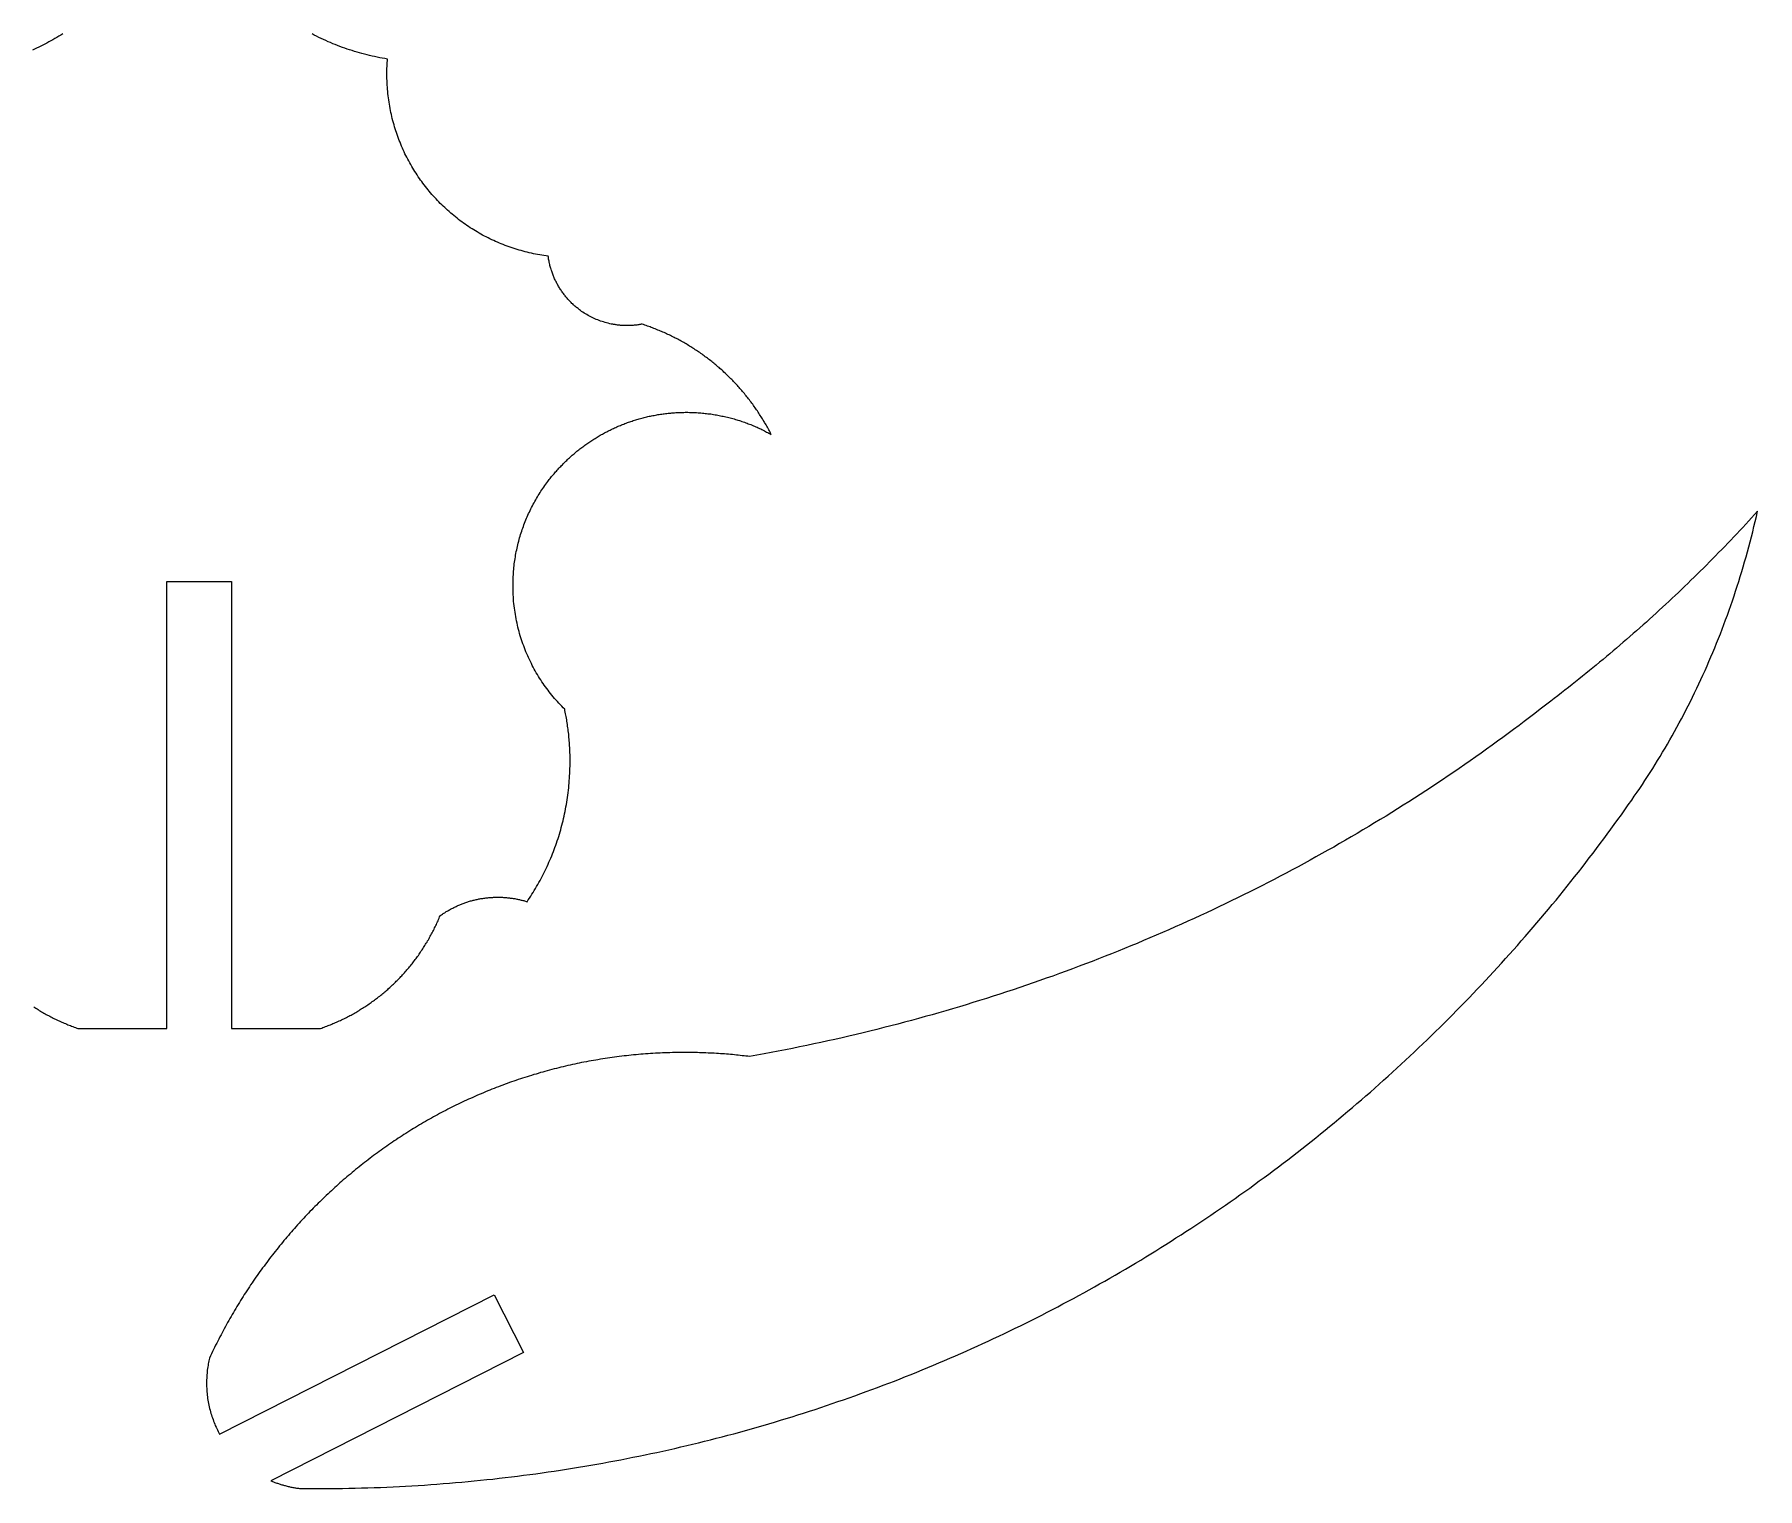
# Model space of a CAD drawing. Extents: x 25 to 747, y 34 to 1185.
# Drawn here: x 584 to 747.4, y 33.5 to 171.5 of the extents above; entities that cross this region are included whole.
import ezdxf

# ---------------------------------------------------------------- set-up
doc = ezdxf.new("R2010")
doc.units = 0
doc.layers.add('Default_Layer', color=1, linetype='CONTINUOUS')

msp = doc.modelspace()

# ---------------------------------------------------------------- linework, layer by layer
at = {"layer": 'Default_Layer'}
for points in [[(586.67, 171.58), (586.49, 171.46), (586.3, 171.35), (586.11, 171.24), (585.93, 171.13), (585.74, 171.02), (585.55, 170.91), (585.36, 170.8), (585.17, 170.7), (584.97, 170.6), (584.78, 170.49), (584.58, 170.4), (584.39, 170.3), (584.19, 170.2), (583.99, 170.11), (583.79, 170.01)], [(583.91, 79.24), (584.02, 79.18), (584.12, 79.11), (584.23, 79.04), (584.34, 78.98), (584.44, 78.91), (584.55, 78.85), (584.66, 78.78), (584.77, 78.72), (584.88, 78.66), (584.99, 78.59), (585.1, 78.53), (585.21, 78.47), (585.32, 78.41), (585.43, 78.35), (585.54, 78.3), (585.65, 78.24), (585.77, 78.18), (585.88, 78.12), (585.99, 78.07), (586.11, 78.01), (586.22, 77.96), (586.34, 77.91), (586.45, 77.85), (586.57, 77.8), (586.68, 77.75), (586.8, 77.7), (586.92, 77.65), (587.04, 77.6), (587.15, 77.55), (587.27, 77.5), (587.39, 77.46), (587.51, 77.41), (587.63, 77.37), (587.75, 77.32), (587.87, 77.28), (587.99, 77.23), (588.11, 77.19), (596.54, 77.19), (596.54, 77.19), (596.54, 119.62), (602.68, 119.62), (602.68, 77.19), (611.11, 77.19), (611.23, 77.23), (611.35, 77.28), (611.47, 77.32), (611.59, 77.37), (611.71, 77.41), (611.83, 77.46), (611.95, 77.5), (612.07, 77.55), (612.19, 77.6), (612.3, 77.65), (612.42, 77.7), (612.54, 77.75), (612.65, 77.8), (612.77, 77.85), (612.89, 77.91), (613, 77.96), (613.12, 78.01), (613.23, 78.07), (613.34, 78.12), (613.46, 78.18), (613.57, 78.24), (613.68, 78.3), (613.79, 78.35), (613.91, 78.41), (614.02, 78.47), (614.13, 78.53), (614.24, 78.59), (614.35, 78.66), (614.46, 78.72), (614.56, 78.78), (614.67, 78.85), (614.78, 78.91), (614.89, 78.98), (614.99, 79.04), (615.1, 79.11), (615.2, 79.18), (615.31, 79.24), (615.41, 79.31), (615.52, 79.38), (615.62, 79.45), (615.73, 79.52), (615.83, 79.59), (615.93, 79.66), (616.03, 79.74), (616.13, 79.81), (616.23, 79.88), (616.33, 79.96), (616.43, 80.03), (616.53, 80.11), (616.63, 80.19), (616.73, 80.26), (616.83, 80.34), (616.92, 80.42), (617.02, 80.5), (617.11, 80.58), (617.21, 80.66), (617.3, 80.74), (617.4, 80.82), (617.49, 80.9), (617.58, 80.98), (617.68, 81.07), (617.77, 81.15), (617.86, 81.24), (617.95, 81.32), (618.04, 81.41), (618.13, 81.49), (618.22, 81.58), (618.31, 81.67), (618.4, 81.75), (618.48, 81.84), (618.57, 81.93), (618.66, 82.02), (618.74, 82.11), (618.83, 82.2), (618.91, 82.29), (619, 82.39), (619.08, 82.48), (619.16, 82.57), (619.24, 82.66), (619.32, 82.76), (619.4, 82.85), (619.49, 82.95), (619.56, 83.04), (619.64, 83.14), (619.72, 83.24), (619.8, 83.34), (619.88, 83.43), (619.95, 83.53), (620.03, 83.63), (620.1, 83.73), (620.18, 83.83), (620.25, 83.93), (620.33, 84.03), (620.4, 84.13), (620.47, 84.24), (620.54, 84.34), (620.61, 84.44), (620.68, 84.55), (620.75, 84.65), (620.82, 84.76), (620.89, 84.86), (620.96, 84.97), (621.02, 85.07), (621.09, 85.18), (621.15, 85.29), (621.22, 85.39), (621.28, 85.5), (621.35, 85.61), (621.41, 85.72), (621.47, 85.83), (621.53, 85.94), (621.59, 86.05), (621.65, 86.16), (621.71, 86.27), (621.77, 86.39), (621.83, 86.5), (621.89, 86.61), (621.94, 86.73), (622, 86.84), (622.05, 86.95), (622.11, 87.07), (622.16, 87.18), (622.21, 87.3), (622.27, 87.42), (622.32, 87.53), (622.37, 87.65), (622.42, 87.77), (622.47, 87.88), (622.54, 87.94), (622.61, 87.99), (622.68, 88.04), (622.76, 88.09), (622.83, 88.13), (622.9, 88.18), (622.98, 88.23), (623.05, 88.28), (623.13, 88.32), (623.21, 88.37), (623.28, 88.41), (623.36, 88.46), (623.44, 88.5), (623.51, 88.54), (623.59, 88.58), (623.67, 88.62), (623.75, 88.66), (623.83, 88.7), (623.91, 88.74), (623.99, 88.78), (624.07, 88.82), (624.16, 88.86), (624.24, 88.89), (624.32, 88.93), (624.4, 88.96), (624.49, 88.99), (624.57, 89.03), (624.66, 89.06), (624.74, 89.09), (624.82, 89.12), (624.91, 89.15), (625, 89.18), (625.08, 89.21), (625.17, 89.23), (625.26, 89.26), (625.34, 89.29), (625.43, 89.31), (625.52, 89.33), (625.61, 89.36), (625.7, 89.38), (625.79, 89.4), (625.88, 89.42), (625.97, 89.44), (626.06, 89.46), (626.15, 89.48), (626.24, 89.49), (626.33, 89.51), (626.42, 89.53), (626.51, 89.54), (626.61, 89.55), (626.7, 89.57), (626.79, 89.58), (626.88, 89.59), (626.98, 89.6), (627.07, 89.61), (627.17, 89.62), (627.26, 89.62), (627.35, 89.63), (627.45, 89.63), (627.54, 89.64), (627.64, 89.64), (627.73, 89.64), (627.83, 89.65), (627.93, 89.65), (628.02, 89.65), (628.11, 89.64), (628.21, 89.64), (628.3, 89.64), (628.39, 89.64), (628.48, 89.63), (628.57, 89.62), (628.66, 89.62), (628.75, 89.61), (628.85, 89.6), (628.94, 89.59), (629.03, 89.58), (629.11, 89.57), (629.2, 89.56), (629.29, 89.55), (629.38, 89.53), (629.47, 89.52), (629.55, 89.51), (629.64, 89.49), (629.73, 89.47), (629.81, 89.46), (629.9, 89.44), (629.98, 89.42), (630.06, 89.4), (630.15, 89.38), (630.23, 89.36), (630.31, 89.34), (630.39, 89.32), (630.47, 89.29), (630.55, 89.27), (630.63, 89.25), (630.71, 89.22), (630.83, 89.4), (630.95, 89.57), (631.06, 89.75), (631.18, 89.93), (631.29, 90.11), (631.4, 90.29), (631.51, 90.48), (631.62, 90.66), (631.73, 90.85), (631.83, 91.03), (631.94, 91.22), (632.04, 91.41), (632.14, 91.6), (632.24, 91.79), (632.33, 91.99), (632.43, 92.18), (632.52, 92.37), (632.61, 92.57), (632.7, 92.77), (632.79, 92.97), (632.88, 93.16), (632.96, 93.36), (633.05, 93.57), (633.13, 93.77), (633.21, 93.97), (633.28, 94.17), (633.36, 94.38), (633.43, 94.59), (633.51, 94.79), (633.58, 95), (633.65, 95.21), (633.71, 95.42), (633.78, 95.63), (633.84, 95.84), (633.9, 96.05), (633.96, 96.27), (634.02, 96.48), (634.07, 96.7), (634.13, 96.91), (634.18, 97.13), (634.23, 97.35), (634.27, 97.57), (634.32, 97.78), (634.36, 98), (634.4, 98.23), (634.44, 98.45), (634.48, 98.67), (634.52, 98.89), (634.55, 99.12), (634.58, 99.34), (634.61, 99.56), (634.64, 99.79), (634.66, 100.02), (634.68, 100.24), (634.71, 100.47), (634.72, 100.7), (634.74, 100.93), (634.75, 101.16), (634.77, 101.39), (634.78, 101.62), (634.78, 101.85), (634.79, 102.08), (634.79, 102.31), (634.79, 102.55), (634.79, 102.71), (634.79, 102.87), (634.79, 103.04), (634.79, 103.2), (634.78, 103.36), (634.78, 103.52), (634.77, 103.69), (634.76, 103.85), (634.75, 104.01), (634.74, 104.17), (634.73, 104.33), (634.72, 104.49), (634.7, 104.65), (634.69, 104.8), (634.68, 104.96), (634.66, 105.12), (634.64, 105.27), (634.62, 105.43), (634.6, 105.58), (634.58, 105.73), (634.56, 105.89), (634.54, 106.04), (634.52, 106.19), (634.5, 106.34), (634.47, 106.48), (634.45, 106.63), (634.42, 106.78), (634.39, 106.92), (634.36, 107.06), (634.34, 107.21), (634.31, 107.35), (634.28, 107.49), (634.13, 107.63), (634, 107.77), (633.86, 107.92), (633.72, 108.06), (633.59, 108.21), (633.46, 108.36), (633.32, 108.51), (633.2, 108.66), (633.07, 108.81), (632.94, 108.97), (632.82, 109.13), (632.7, 109.29), (632.58, 109.45), (632.46, 109.61), (632.35, 109.77), (632.23, 109.93), (632.12, 110.1), (632.01, 110.27), (631.9, 110.44), (631.8, 110.6), (631.69, 110.78), (631.59, 110.95), (631.49, 111.12), (631.4, 111.3), (631.3, 111.47), (631.21, 111.65), (631.12, 111.83), (631.03, 112.01), (630.94, 112.19), (630.85, 112.38), (630.77, 112.56), (630.69, 112.75), (630.61, 112.93), (630.54, 113.12), (630.46, 113.31), (630.39, 113.5), (630.32, 113.69), (630.25, 113.88), (630.19, 114.08), (630.13, 114.27), (630.07, 114.46), (630.01, 114.66), (629.96, 114.86), (629.9, 115.06), (629.85, 115.26), (629.8, 115.46), (629.76, 115.66), (629.72, 115.86), (629.67, 116.06), (629.64, 116.27), (629.6, 116.47), (629.57, 116.68), (629.54, 116.88), (629.51, 117.09), (629.48, 117.3), (629.46, 117.51), (629.44, 117.72), (629.42, 117.93), (629.41, 118.14), (629.4, 118.35), (629.39, 118.56), (629.38, 118.77), (629.38, 118.99), (629.38, 119.2), (629.38, 119.38), (629.38, 119.55), (629.38, 119.73), (629.39, 119.9), (629.4, 120.07), (629.41, 120.24), (629.42, 120.42), (629.43, 120.59), (629.45, 120.76), (629.46, 120.93), (629.48, 121.1), (629.5, 121.27), (629.53, 121.44), (629.55, 121.61), (629.57, 121.77), (629.6, 121.94), (629.63, 122.11), (629.66, 122.27), (629.69, 122.44), (629.73, 122.6), (629.76, 122.77), (629.8, 122.93), (629.84, 123.09), (629.88, 123.25), (629.92, 123.42), (629.96, 123.58), (630.01, 123.74), (630.05, 123.9), (630.1, 124.06), (630.15, 124.21), (630.2, 124.37), (630.25, 124.53), (630.31, 124.68), (630.36, 124.84), (630.42, 124.99), (630.48, 125.15), (630.54, 125.3), (630.6, 125.45), (630.66, 125.6), (630.73, 125.75), (630.79, 125.9), (630.86, 126.05), (630.93, 126.2), (631, 126.35), (631.07, 126.49), (631.14, 126.64), (631.22, 126.78), (631.29, 126.93), (631.37, 127.07), (631.45, 127.21), (631.53, 127.35), (631.61, 127.49), (631.69, 127.63), (631.77, 127.77), (631.86, 127.9), (631.95, 128.04), (632.03, 128.18), (632.12, 128.31), (632.21, 128.44), (632.3, 128.57), (632.39, 128.71), (632.49, 128.84), (632.58, 128.97), (632.68, 129.09), (632.75, 129.19), (632.82, 129.28), (632.9, 129.37), (632.97, 129.46), (633.04, 129.56), (633.12, 129.65), (633.19, 129.74), (633.27, 129.83), (633.34, 129.92), (633.42, 130), (633.5, 130.09), (633.58, 130.18), (633.66, 130.27), (633.74, 130.35), (633.82, 130.44), (633.9, 130.52), (633.98, 130.61), (634.06, 130.69), (634.14, 130.78), (634.22, 130.86), (634.31, 130.94), (634.39, 131.02), (634.48, 131.1), (634.56, 131.19), (634.65, 131.27), (634.73, 131.34), (634.82, 131.42), (634.91, 131.5), (634.99, 131.58), (635.08, 131.66), (635.17, 131.73), (635.26, 131.81), (635.35, 131.88), (635.44, 131.96), (635.53, 132.03), (635.62, 132.1), (635.72, 132.18), (635.81, 132.25), (635.9, 132.32), (635.99, 132.39), (636.09, 132.46), (636.18, 132.53), (636.28, 132.6), (636.37, 132.66), (636.47, 132.73), (636.57, 132.8), (636.66, 132.86), (636.76, 132.93), (636.86, 132.99), (636.96, 133.06), (637.06, 133.12), (637.16, 133.18), (637.26, 133.24), (637.36, 133.31), (637.46, 133.37), (637.56, 133.43), (637.66, 133.48), (637.76, 133.54), (637.86, 133.6), (637.97, 133.66), (638.07, 133.71), (638.17, 133.77), (638.28, 133.82), (638.38, 133.88), (638.49, 133.93), (638.59, 133.98), (638.7, 134.03), (638.81, 134.08), (638.91, 134.13), (639.02, 134.18), (639.13, 134.23), (639.24, 134.28), (639.34, 134.33), (639.45, 134.37), (639.56, 134.42), (639.67, 134.46), (639.78, 134.51), (639.89, 134.55), (640, 134.59), (640.11, 134.64), (640.23, 134.68), (640.34, 134.72), (640.45, 134.76), (640.56, 134.79), (640.68, 134.83), (640.79, 134.87), (640.9, 134.91), (641.02, 134.94), (641.13, 134.97), (641.25, 135.01), (641.36, 135.04), (641.48, 135.07), (641.59, 135.1), (641.71, 135.14), (641.82, 135.17), (641.94, 135.19), (642.06, 135.22), (642.18, 135.25), (642.29, 135.28), (642.41, 135.3), (642.53, 135.33), (642.65, 135.35), (642.77, 135.37), (642.89, 135.39), (643.01, 135.41), (643.13, 135.44), (643.25, 135.45), (643.37, 135.47), (643.49, 135.49), (643.61, 135.51), (643.73, 135.52), (643.85, 135.54), (643.97, 135.55), (644.09, 135.57), (644.22, 135.58), (644.34, 135.59), (644.46, 135.6), (644.58, 135.61), (644.71, 135.62), (644.83, 135.63), (644.96, 135.63), (645.08, 135.64), (645.2, 135.64), (645.33, 135.65), (645.45, 135.65), (645.58, 135.65), (645.7, 135.66), (645.83, 135.66), (645.97, 135.66), (646.11, 135.65), (646.24, 135.65), (646.38, 135.65), (646.52, 135.64), (646.66, 135.64), (646.79, 135.63), (646.93, 135.62), (647.06, 135.61), (647.2, 135.6), (647.34, 135.59), (647.47, 135.58), (647.61, 135.56), (647.74, 135.55), (647.87, 135.53), (648.01, 135.51), (648.14, 135.5), (648.27, 135.48), (648.41, 135.46), (648.54, 135.43), (648.67, 135.41), (648.8, 135.39), (648.93, 135.36), (649.06, 135.34), (649.19, 135.31), (649.32, 135.29), (649.45, 135.26), (649.58, 135.23), (649.71, 135.2), (649.84, 135.17), (649.97, 135.13), (650.09, 135.1), (650.22, 135.07), (650.35, 135.03), (650.47, 134.99), (650.6, 134.96), (650.72, 134.92), (650.85, 134.88), (650.97, 134.84), (651.09, 134.8), (651.22, 134.76), (651.34, 134.72), (651.46, 134.67), (651.58, 134.63), (651.7, 134.58), (651.82, 134.53), (651.94, 134.49), (652.06, 134.44), (652.18, 134.39), (652.3, 134.34), (652.41, 134.29), (652.53, 134.24), (652.65, 134.19), (652.76, 134.13), (652.88, 134.08), (652.99, 134.02), (653.1, 133.97), (653.22, 133.91), (653.33, 133.85), (653.44, 133.79), (653.55, 133.73), (653.66, 133.67), (653.77, 133.61), (653.88, 133.55), (653.82, 133.67), (653.76, 133.78), (653.7, 133.9), (653.64, 134.01), (653.57, 134.13), (653.51, 134.24), (653.45, 134.36), (653.38, 134.47), (653.32, 134.58), (653.25, 134.69), (653.19, 134.8), (653.12, 134.91), (653.05, 135.03), (652.98, 135.14), (652.91, 135.24), (652.84, 135.35), (652.77, 135.46), (652.7, 135.57), (652.63, 135.68), (652.56, 135.79), (652.49, 135.89), (652.42, 136), (652.34, 136.1), (652.27, 136.21), (652.19, 136.31), (652.12, 136.42), (652.04, 136.52), (651.96, 136.63), (651.89, 136.73), (651.81, 136.83), (651.73, 136.93), (651.65, 137.03), (651.57, 137.13), (651.49, 137.23), (651.41, 137.33), (651.33, 137.43), (651.25, 137.53), (651.16, 137.63), (651.08, 137.73), (651, 137.82), (650.91, 137.92), (650.83, 138.02), (650.74, 138.11), (650.66, 138.21), (650.57, 138.3), (650.48, 138.39), (650.4, 138.49), (650.31, 138.58), (650.22, 138.67), (650.13, 138.76), (650.04, 138.85), (649.95, 138.94), (649.86, 139.03), (649.77, 139.12), (649.67, 139.21), (649.58, 139.3), (649.49, 139.39), (649.39, 139.48), (649.3, 139.56), (649.21, 139.65), (649.11, 139.73), (649.01, 139.82), (648.92, 139.9), (648.82, 139.99), (648.72, 140.07), (648.63, 140.15), (648.53, 140.23), (648.43, 140.31), (648.33, 140.39), (648.23, 140.47), (648.13, 140.55), (648.03, 140.63), (647.93, 140.71), (647.82, 140.79), (647.72, 140.87), (647.62, 140.94), (647.52, 141.02), (647.41, 141.09), (647.31, 141.17), (647.2, 141.24), (647.1, 141.32), (646.99, 141.39), (646.88, 141.46), (646.78, 141.53), (646.67, 141.6), (646.56, 141.67), (646.45, 141.74), (646.34, 141.81), (646.24, 141.88), (646.13, 141.95), (646.02, 142.01), (645.9, 142.08), (645.79, 142.15), (645.68, 142.21), (645.57, 142.28), (645.46, 142.34), (645.34, 142.4), (645.23, 142.46), (645.12, 142.53), (645, 142.59), (644.89, 142.65), (644.77, 142.71), (644.66, 142.77), (644.54, 142.83), (644.42, 142.88), (644.31, 142.94), (644.19, 143), (644.07, 143.05), (643.95, 143.11), (643.84, 143.16), (643.72, 143.22), (643.6, 143.27), (643.48, 143.32), (643.36, 143.37), (643.24, 143.42), (643.11, 143.47), (642.99, 143.52), (642.87, 143.57), (642.75, 143.62), (642.62, 143.67), (642.5, 143.72), (642.38, 143.76), (642.25, 143.81), (642.13, 143.85), (642, 143.89), (641.88, 143.94), (641.75, 143.98), (641.63, 144.02), (641.55, 144.01), (641.46, 143.99), (641.38, 143.98), (641.3, 143.97), (641.21, 143.95), (641.12, 143.94), (641.04, 143.93), (640.95, 143.92), (640.86, 143.92), (640.77, 143.91), (640.68, 143.9), (640.58, 143.9), (640.49, 143.89), (640.4, 143.89), (640.31, 143.89), (640.21, 143.89), (640.13, 143.89), (640.06, 143.89), (639.98, 143.89), (639.9, 143.89), (639.82, 143.9), (639.75, 143.9), (639.67, 143.91), (639.59, 143.91), (639.52, 143.92), (639.44, 143.93), (639.36, 143.94), (639.29, 143.94), (639.21, 143.95), (639.14, 143.96), (639.06, 143.98), (638.99, 143.99), (638.91, 144), (638.84, 144.01), (638.77, 144.03), (638.69, 144.04), (638.55, 144.07), (638.4, 144.11), (638.26, 144.14), (638.11, 144.18), (637.97, 144.23), (637.83, 144.27), (637.69, 144.32), (637.55, 144.37), (637.42, 144.42), (637.28, 144.48), (637.15, 144.53), (637.01, 144.6), (636.88, 144.66), (636.75, 144.72), (636.62, 144.79), (636.5, 144.86), (636.37, 144.93), (636.25, 145.01), (636.13, 145.08), (636.01, 145.16), (635.89, 145.24), (635.78, 145.33), (635.7, 145.38), (635.62, 145.44), (635.55, 145.5), (635.47, 145.56), (635.4, 145.62), (635.33, 145.68), (635.25, 145.74), (635.18, 145.81), (635.11, 145.87), (635.04, 145.94), (634.97, 146), (634.91, 146.07), (634.84, 146.13), (634.77, 146.2), (634.71, 146.27), (634.64, 146.34), (634.58, 146.41), (634.52, 146.48), (634.45, 146.55), (634.39, 146.63), (634.33, 146.7), (634.27, 146.78), (634.22, 146.85), (634.16, 146.93), (634.1, 147), (634.05, 147.08), (633.99, 147.16), (633.94, 147.24), (633.89, 147.32), (633.83, 147.4), (633.78, 147.48), (633.73, 147.56), (633.69, 147.64), (633.64, 147.72), (633.59, 147.81), (633.55, 147.89), (633.5, 147.97), (633.46, 148.06), (633.42, 148.15), (633.37, 148.23), (633.33, 148.32), (633.29, 148.41), (633.26, 148.5), (633.22, 148.59), (633.18, 148.68), (633.15, 148.77), (633.11, 148.86), (633.08, 148.95), (633.05, 149.04), (633.02, 149.13), (632.99, 149.23), (632.96, 149.32), (632.93, 149.41), (632.91, 149.51), (632.88, 149.6), (632.86, 149.7), (632.84, 149.8), (632.82, 149.89), (632.8, 149.99), (632.78, 150.09), (632.76, 150.19), (632.75, 150.28), (632.73, 150.38), (632.72, 150.48), (632.51, 150.51), (632.31, 150.54), (632.11, 150.57), (631.91, 150.6), (631.71, 150.64), (631.51, 150.67), (631.31, 150.71), (631.12, 150.76), (630.92, 150.8), (630.73, 150.85), (630.53, 150.9), (630.34, 150.95), (630.14, 151), (629.95, 151.05), (629.76, 151.11), (629.57, 151.17), (629.38, 151.23), (629.19, 151.29), (629.01, 151.36), (628.82, 151.43), (628.64, 151.5), (628.45, 151.57), (628.27, 151.64), (628.09, 151.72), (627.91, 151.79), (627.73, 151.87), (627.55, 151.95), (627.37, 152.04), (627.19, 152.12), (627.02, 152.21), (626.84, 152.3), (626.67, 152.39), (626.5, 152.48), (626.33, 152.57), (626.16, 152.67), (625.99, 152.77), (625.82, 152.87), (625.66, 152.97), (625.49, 153.07), (625.33, 153.18), (625.17, 153.28), (625.01, 153.39), (624.85, 153.5), (624.69, 153.62), (624.53, 153.73), (624.38, 153.84), (624.22, 153.96), (624.07, 154.08), (623.92, 154.2), (623.77, 154.32), (623.62, 154.45), (623.47, 154.57), (623.32, 154.7), (623.18, 154.83), (623.04, 154.96), (622.9, 155.09), (622.76, 155.22), (622.62, 155.35), (622.48, 155.49), (622.34, 155.63), (622.21, 155.77), (622.08, 155.91), (621.95, 156.05), (621.82, 156.19), (621.69, 156.34), (621.56, 156.48), (621.44, 156.63), (621.32, 156.78), (621.19, 156.93), (621.08, 157.08), (620.96, 157.24), (620.84, 157.39), (620.73, 157.55), (620.61, 157.7), (620.5, 157.86), (620.39, 158.02), (620.29, 158.18), (620.18, 158.34), (620.07, 158.51), (619.97, 158.67), (619.87, 158.84), (619.77, 159), (619.68, 159.17), (619.58, 159.34), (619.49, 159.51), (619.4, 159.68), (619.31, 159.86), (619.22, 160.03), (619.13, 160.2), (619.05, 160.38), (618.97, 160.56), (618.89, 160.74), (618.81, 160.91), (618.73, 161.09), (618.66, 161.28), (618.59, 161.46), (618.52, 161.64), (618.45, 161.83), (618.38, 162.01), (618.32, 162.2), (618.26, 162.38), (618.2, 162.57), (618.14, 162.76), (618.09, 162.95), (618.03, 163.14), (617.98, 163.33), (617.93, 163.53), (617.88, 163.72), (617.84, 163.91), (617.8, 164.11), (617.76, 164.31), (617.72, 164.5), (617.68, 164.7), (617.65, 164.9), (617.62, 165.1), (617.59, 165.3), (617.56, 165.5), (617.53, 165.7), (617.51, 165.9), (617.49, 166.1), (617.47, 166.31), (617.46, 166.51), (617.45, 166.71), (617.43, 166.92), (617.43, 167.12), (617.42, 167.33), (617.42, 167.54), (617.42, 167.75), (617.42, 167.93), (617.42, 168.12), (617.42, 168.31), (617.43, 168.49), (617.44, 168.67), (617.45, 168.84), (617.46, 169.01), (617.47, 169.18), (617.23, 169.22), (616.98, 169.26), (616.74, 169.31), (616.49, 169.36), (616.25, 169.41), (616.01, 169.46), (615.77, 169.52), (615.53, 169.58), (615.29, 169.64), (615.05, 169.7), (614.82, 169.77), (614.58, 169.84), (614.35, 169.91), (614.11, 169.98), (613.88, 170.05), (613.65, 170.13), (613.42, 170.21), (613.19, 170.29), (612.96, 170.38), (612.74, 170.46), (612.51, 170.55), (612.29, 170.64), (612.06, 170.74), (611.84, 170.83), (611.62, 170.93), (611.4, 171.03), (611.18, 171.13), (610.96, 171.23), (610.75, 171.34), (610.53, 171.45), (610.32, 171.56)]]:
    msp.add_lwpolyline(points, dxfattribs=at)
msp.add_lwpolyline([(630.37, 46.44), (606.42, 34.28), (606.49, 34.25), (606.57, 34.21), (606.65, 34.18), (606.72, 34.15), (606.8, 34.12), (606.88, 34.09), (606.96, 34.06), (607.04, 34.03), (607.12, 34.01), (607.2, 33.98), (607.28, 33.95), (607.36, 33.93), (607.44, 33.9), (607.53, 33.88), (607.61, 33.85), (607.69, 33.83), (607.78, 33.81), (607.87, 33.78), (607.95, 33.76), (608.04, 33.74), (608.13, 33.72), (608.22, 33.7), (608.31, 33.68), (608.4, 33.66), (608.49, 33.65), (608.58, 33.63), (608.67, 33.61), (608.76, 33.6), (608.85, 33.58), (608.95, 33.57), (609.04, 33.56), (609.13, 33.54), (609.52, 33.54), (609.93, 33.54), (610.36, 33.54), (610.8, 33.54), (611.41, 33.54), (612.01, 33.54), (612.61, 33.55), (613.21, 33.55), (613.81, 33.56), (614.41, 33.58), (615.01, 33.59), (615.61, 33.61), (616.21, 33.63), (616.81, 33.65), (617.4, 33.68), (618, 33.7), (618.6, 33.73), (619.19, 33.76), (619.79, 33.8), (620.38, 33.83), (620.97, 33.87), (621.57, 33.91), (622.16, 33.95), (622.75, 34), (623.34, 34.05), (623.93, 34.1), (624.52, 34.15), (625.11, 34.2), (625.7, 34.26), (626.29, 34.32), (626.88, 34.38), (627.46, 34.44), (628.05, 34.51), (628.63, 34.57), (629.22, 34.64), (629.8, 34.71), (630.38, 34.79), (630.97, 34.86), (631.55, 34.94), (632.13, 35.02), (632.71, 35.11), (633.29, 35.19), (633.87, 35.28), (634.45, 35.37), (635.02, 35.46), (635.6, 35.55), (636.18, 35.65), (636.75, 35.75), (637.33, 35.85), (637.9, 35.95), (638.47, 36.06), (639.05, 36.16), (639.62, 36.27), (640.19, 36.38), (640.76, 36.5), (641.33, 36.61), (641.9, 36.73), (642.46, 36.85), (643.03, 36.97), (643.6, 37.09), (644.16, 37.22), (644.73, 37.35), (645.29, 37.48), (645.86, 37.61), (646.42, 37.75), (646.98, 37.88), (647.54, 38.02), (648.1, 38.16), (648.66, 38.3), (649.22, 38.45), (649.77, 38.6), (650.33, 38.74), (650.89, 38.9), (651.44, 39.05), (652, 39.2), (652.55, 39.36), (653.1, 39.52), (653.65, 39.68), (654.2, 39.84), (654.75, 40.01), (655.3, 40.18), (655.85, 40.35), (656.4, 40.52), (656.94, 40.69), (657.49, 40.87), (658.03, 41.05), (658.58, 41.22), (659.12, 41.41), (659.66, 41.59), (660.2, 41.78), (660.74, 41.96), (661.28, 42.15), (661.82, 42.34), (662.36, 42.54), (662.89, 42.73), (663.43, 42.93), (663.96, 43.13), (664.5, 43.33), (665.03, 43.53), (665.56, 43.74), (666.09, 43.95), (666.62, 44.16), (667.15, 44.37), (667.68, 44.58), (668.2, 44.8), (668.73, 45.01), (669.26, 45.23), (669.78, 45.45), (670.3, 45.67), (670.82, 45.9), (671.35, 46.13), (671.87, 46.35), (672.38, 46.58), (672.9, 46.82), (673.42, 47.05), (673.94, 47.29), (674.45, 47.52), (674.96, 47.76), (675.48, 48.01), (675.99, 48.25), (676.5, 48.49), (677.01, 48.74), (677.52, 48.99), (678.03, 49.24), (678.53, 49.49), (679.04, 49.75), (679.54, 50), (680.05, 50.26), (680.55, 50.52), (681.05, 50.79), (681.55, 51.05), (682.05, 51.31), (682.55, 51.58), (683.04, 51.85), (683.54, 52.12), (684.03, 52.4), (684.53, 52.67), (685.02, 52.95), (685.51, 53.22), (686, 53.5), (686.49, 53.79), (686.98, 54.07), (687.47, 54.36), (687.95, 54.64), (688.44, 54.93), (688.92, 55.22), (689.4, 55.51), (689.88, 55.81), (690.36, 56.1), (690.84, 56.4), (691.32, 56.7), (691.8, 57), (692.27, 57.31), (692.75, 57.61), (693.22, 57.92), (693.69, 58.22), (694.16, 58.53), (694.63, 58.85), (695.1, 59.16), (695.57, 59.47), (696.03, 59.79), (696.5, 60.11), (696.96, 60.43), (697.42, 60.75), (697.88, 61.07), (698.34, 61.4), (698.8, 61.73), (699.26, 62.05), (699.72, 62.38), (700.17, 62.72), (700.62, 63.05), (701.08, 63.38), (701.53, 63.72), (701.98, 64.06), (702.43, 64.4), (702.87, 64.74), (703.32, 65.08), (703.77, 65.43), (704.21, 65.77), (704.65, 66.12), (705.09, 66.47), (705.53, 66.82), (705.97, 67.18), (706.41, 67.53), (706.84, 67.89), (707.28, 68.25), (707.71, 68.61), (708.14, 68.97), (708.57, 69.33), (709, 69.69), (709.43, 70.06), (709.86, 70.43), (710.28, 70.79), (710.71, 71.16), (711.13, 71.54), (711.55, 71.91), (711.97, 72.29), (712.39, 72.66), (712.8, 73.04), (713.22, 73.42), (713.63, 73.8), (714.05, 74.18), (714.46, 74.57), (714.87, 74.95), (715.28, 75.34), (715.68, 75.73), (716.09, 76.12), (716.5, 76.51), (716.9, 76.91), (717.3, 77.3), (717.7, 77.7), (718.1, 78.09), (718.5, 78.49), (718.89, 78.89), (719.29, 79.3), (719.68, 79.7), (720.07, 80.11), (720.46, 80.51), (720.85, 80.92), (721.24, 81.33), (721.63, 81.74), (722.01, 82.15), (722.39, 82.57), (722.77, 82.98), (723.16, 83.4), (723.53, 83.82), (723.91, 84.24), (724.29, 84.66), (724.66, 85.08), (725.03, 85.51), (725.4, 85.93), (725.77, 86.36), (726.14, 86.79), (726.51, 87.22), (726.87, 87.65), (727.24, 88.08), (727.6, 88.51), (727.96, 88.95), (728.32, 89.38), (728.68, 89.82), (729.03, 90.26), (729.39, 90.7), (729.74, 91.14), (730.09, 91.59), (730.44, 92.03), (730.79, 92.48), (731.14, 92.93), (731.48, 93.37), (731.83, 93.82), (732.17, 94.28), (732.51, 94.73), (732.85, 95.18), (733.18, 95.64), (733.52, 96.09), (733.85, 96.55), (734.19, 97.01), (734.52, 97.47), (734.85, 97.93), (735.17, 98.4), (735.5, 98.86), (735.75, 99.23), (736.01, 99.6), (736.26, 99.97), (736.51, 100.34), (736.76, 100.72), (737, 101.09), (737.25, 101.47), (737.49, 101.85), (737.73, 102.24), (737.96, 102.62), (738.2, 103.01), (738.43, 103.4), (738.66, 103.79), (738.89, 104.18), (739.12, 104.58), (739.34, 104.97), (739.57, 105.37), (739.79, 105.77), (740.01, 106.18), (740.22, 106.58), (740.44, 106.99), (740.65, 107.39), (740.86, 107.81), (741.07, 108.22), (741.27, 108.63), (741.47, 109.05), (741.68, 109.47), (741.87, 109.89), (742.07, 110.31), (742.26, 110.73), (742.46, 111.16), (742.65, 111.59), (742.83, 112.02), (743.02, 112.45), (743.2, 112.88), (743.38, 113.32), (743.56, 113.75), (743.73, 114.19), (743.91, 114.63), (744.08, 115.08), (744.25, 115.52), (744.41, 115.97), (744.58, 116.42), (744.74, 116.87), (744.9, 117.32), (745.05, 117.78), (745.21, 118.23), (745.36, 118.69), (745.51, 119.15), (745.65, 119.61), (745.8, 120.08), (745.94, 120.54), (746.08, 121.01), (746.21, 121.48), (746.35, 121.95), (746.48, 122.42), (746.61, 122.9), (746.73, 123.37), (746.86, 123.85), (746.98, 124.33), (747.1, 124.81), (747.21, 125.3), (747.33, 125.78), (747.44, 126.27), (747.16, 125.96), (746.88, 125.66), (746.6, 125.35), (746.32, 125.05), (746.04, 124.74), (745.75, 124.44), (745.47, 124.14), (745.19, 123.84), (744.9, 123.54), (744.62, 123.24), (744.33, 122.94), (744.04, 122.64), (743.75, 122.35), (743.46, 122.05), (743.18, 121.76), (742.88, 121.46), (742.59, 121.17), (742.3, 120.88), (742.01, 120.59), (741.71, 120.3), (741.42, 120.01), (741.12, 119.72), (740.83, 119.43), (740.53, 119.15), (740.23, 118.86), (739.93, 118.57), (739.63, 118.29), (739.33, 118.01), (739.03, 117.72), (738.73, 117.44), (738.42, 117.16), (738.12, 116.88), (737.81, 116.6), (737.51, 116.32), (737.2, 116.04), (736.89, 115.76), (736.58, 115.49), (736.27, 115.21), (735.96, 114.93), (735.65, 114.66), (735.33, 114.38), (735.02, 114.11), (734.7, 113.84), (734.39, 113.57), (734.07, 113.29), (733.75, 113.02), (733.43, 112.75), (733.11, 112.48), (732.79, 112.21), (732.46, 111.95), (732.14, 111.68), (731.81, 111.41), (731.49, 111.15), (731.16, 110.88), (730.83, 110.61), (730.5, 110.35), (730.17, 110.09), (729.84, 109.82), (729.5, 109.56), (729.17, 109.3), (728.83, 109.04), (728.49, 108.77), (728.15, 108.51), (727.82, 108.25), (727.32, 107.86), (726.82, 107.48), (726.32, 107.09), (725.82, 106.71), (725.31, 106.32), (724.81, 105.94), (724.3, 105.56), (723.79, 105.19), (723.28, 104.81), (722.77, 104.44), (722.26, 104.07), (721.74, 103.7), (721.23, 103.33), (720.71, 102.96), (720.19, 102.6), (719.67, 102.24), (719.14, 101.87), (718.62, 101.52), (718.09, 101.16), (717.56, 100.8), (717.03, 100.45), (716.5, 100.1), (715.97, 99.75), (715.44, 99.4), (714.9, 99.06), (714.36, 98.71), (713.82, 98.37), (713.28, 98.03), (712.74, 97.69), (712.2, 97.35), (711.65, 97.02), (711.1, 96.69), (710.56, 96.36), (710.01, 96.03), (709.45, 95.7), (708.9, 95.38), (708.35, 95.05), (707.79, 94.73), (707.23, 94.41), (706.67, 94.1), (706.11, 93.78), (705.55, 93.47), (704.99, 93.16), (704.42, 92.85), (703.85, 92.54), (703.29, 92.24), (702.72, 91.93), (702.14, 91.63), (701.57, 91.33), (701, 91.04), (700.42, 90.74), (699.84, 90.45), (699.26, 90.16), (698.68, 89.87), (698.1, 89.58), (697.52, 89.3), (696.93, 89.01), (696.35, 88.73), (695.76, 88.45), (695.17, 88.18), (694.58, 87.9), (693.99, 87.63), (693.39, 87.36), (692.8, 87.09), (692.2, 86.83), (691.6, 86.56), (691, 86.3), (690.4, 86.04), (689.8, 85.78), (689.2, 85.53), (688.59, 85.27), (687.99, 85.02), (687.38, 84.77), (686.77, 84.53), (686.16, 84.28), (685.54, 84.04), (684.93, 83.8), (684.32, 83.56), (683.7, 83.32), (683.08, 83.09), (682.46, 82.86), (681.84, 82.63), (681.22, 82.4), (680.59, 82.17), (679.97, 81.95), (679.34, 81.73), (678.72, 81.51), (678.09, 81.3), (677.46, 81.08), (676.82, 80.87), (676.19, 80.66), (675.56, 80.45), (674.92, 80.25), (674.28, 80.04), (673.64, 79.84), (673, 79.65), (672.36, 79.45), (671.72, 79.26), (671.08, 79.06), (670.43, 78.87), (669.78, 78.69), (669.14, 78.5), (668.49, 78.32), (667.83, 78.14), (667.18, 77.96), (666.53, 77.79), (665.87, 77.61), (665.22, 77.44), (664.56, 77.28), (663.9, 77.11), (663.24, 76.95), (662.58, 76.78), (661.92, 76.63), (661.25, 76.47), (660.59, 76.31), (659.92, 76.16), (659.25, 76.01), (658.59, 75.87), (657.92, 75.72), (657.24, 75.58), (656.57, 75.44), (655.9, 75.3), (655.22, 75.17), (654.54, 75.03), (653.87, 74.9), (653.19, 74.78), (652.51, 74.65), (651.82, 74.53), (651.65, 74.55), (651.47, 74.57), (651.3, 74.59), (651.12, 74.61), (650.94, 74.63), (650.75, 74.65), (650.57, 74.67), (650.39, 74.69), (650.2, 74.71), (650.01, 74.73), (649.82, 74.74), (649.63, 74.76), (649.44, 74.77), (649.25, 74.79), (649.06, 74.8), (648.86, 74.81), (648.67, 74.82), (648.47, 74.84), (648.28, 74.85), (648.08, 74.86), (647.88, 74.86), (647.68, 74.87), (647.48, 74.88), (647.28, 74.89), (647.08, 74.89), (646.88, 74.9), (646.68, 74.9), (646.48, 74.91), (646.27, 74.91), (646.07, 74.91), (645.87, 74.91), (645.66, 74.91), (645.43, 74.91), (645.2, 74.91), (644.96, 74.91), (644.73, 74.9), (644.5, 74.9), (644.27, 74.89), (644.04, 74.89), (643.8, 74.88), (643.57, 74.87), (643.34, 74.86), (643.11, 74.85), (642.88, 74.84), (642.65, 74.82), (642.42, 74.81), (642.19, 74.79), (641.96, 74.78), (641.73, 74.76), (641.51, 74.74), (641.28, 74.72), (641.05, 74.7), (640.82, 74.68), (640.6, 74.66), (640.37, 74.63), (640.14, 74.61), (639.91, 74.58), (639.69, 74.56), (639.46, 74.53), (639.24, 74.5), (639.01, 74.47), (638.79, 74.44), (638.56, 74.41), (638.34, 74.37), (638.11, 74.34), (637.89, 74.31), (637.67, 74.27), (637.44, 74.23), (637.22, 74.2), (637, 74.16), (636.78, 74.12), (636.56, 74.08), (636.34, 74.03), (636.11, 73.99), (635.89, 73.95), (635.67, 73.9), (635.45, 73.86), (635.23, 73.81), (635.02, 73.76), (634.8, 73.72), (634.58, 73.67), (634.36, 73.62), (634.14, 73.56), (633.93, 73.51), (633.71, 73.46), (633.49, 73.4), (633.28, 73.35), (633.06, 73.29), (632.84, 73.23), (632.63, 73.18), (632.41, 73.12), (632.2, 73.06), (631.99, 73), (631.77, 72.93), (631.56, 72.87), (631.35, 72.81), (631.13, 72.74), (630.92, 72.68), (630.71, 72.61), (630.5, 72.54), (630.29, 72.48), (630.08, 72.41), (629.87, 72.34), (629.66, 72.26), (629.45, 72.19), (629.24, 72.12), (629.03, 72.05), (628.83, 71.97), (628.62, 71.9), (628.41, 71.82), (628.21, 71.74), (628, 71.66), (627.79, 71.58), (627.59, 71.5), (627.38, 71.42), (627.18, 71.34), (626.98, 71.26), (626.77, 71.17), (626.57, 71.09), (626.37, 71), (626.16, 70.92), (625.96, 70.83), (625.76, 70.74), (625.56, 70.65), (625.36, 70.56), (625.16, 70.47), (624.96, 70.38), (624.76, 70.29), (624.57, 70.19), (624.37, 70.1), (624.17, 70), (623.97, 69.91), (623.78, 69.81), (623.58, 69.71), (623.38, 69.62), (623.19, 69.52), (623, 69.42), (622.8, 69.32), (622.61, 69.21), (622.41, 69.11), (622.22, 69.01), (622.03, 68.9), (621.84, 68.8), (621.65, 68.69), (621.46, 68.58), (621.27, 68.48), (621.08, 68.37), (620.89, 68.26), (620.7, 68.15), (620.51, 68.04), (620.33, 67.93), (620.14, 67.81), (619.95, 67.7), (619.77, 67.59), (619.58, 67.47), (619.4, 67.36), (619.21, 67.24), (619.03, 67.12), (618.85, 67), (618.66, 66.89), (618.48, 66.77), (618.3, 66.64), (618.12, 66.52), (617.94, 66.4), (617.76, 66.28), (617.58, 66.15), (617.4, 66.03), (617.22, 65.91), (617.04, 65.78), (616.87, 65.65), (616.69, 65.53), (616.51, 65.4), (616.34, 65.27), (616.16, 65.14), (615.99, 65.01), (615.82, 64.88), (615.64, 64.74), (615.47, 64.61), (615.3, 64.48), (615.13, 64.34), (614.96, 64.21), (614.79, 64.07), (614.62, 63.94), (614.45, 63.8), (614.28, 63.66), (614.11, 63.52), (613.95, 63.38), (613.78, 63.24), (613.61, 63.1), (613.45, 62.96), (613.28, 62.82), (613.12, 62.67), (612.96, 62.53), (612.79, 62.39), (612.63, 62.24), (612.47, 62.09), (612.31, 61.95), (612.15, 61.8), (611.99, 61.65), (611.83, 61.5), (611.67, 61.35), (611.51, 61.2), (611.36, 61.05), (611.2, 60.9), (611.05, 60.75), (610.89, 60.6), (610.74, 60.44), (610.58, 60.29), (610.43, 60.13), (610.28, 59.98), (610.12, 59.82), (609.97, 59.66), (609.82, 59.51), (609.67, 59.35), (609.52, 59.19), (609.37, 59.03), (609.23, 58.87), (609.08, 58.71), (608.93, 58.55), (608.79, 58.38), (608.64, 58.22), (608.5, 58.06), (608.35, 57.89), (608.21, 57.73), (608.07, 57.56), (607.93, 57.4), (607.79, 57.23), (607.65, 57.06), (607.51, 56.89), (607.37, 56.73), (607.23, 56.56), (607.09, 56.39), (606.96, 56.22), (606.82, 56.04), (606.68, 55.87), (606.55, 55.7), (606.42, 55.53), (606.28, 55.35), (606.15, 55.18), (606.02, 55), (605.89, 54.83), (605.76, 54.65), (605.63, 54.47), (605.5, 54.3), (605.37, 54.12), (605.24, 53.94), (605.12, 53.76), (604.99, 53.58), (604.87, 53.4), (604.74, 53.22), (604.62, 53.04), (604.49, 52.86), (604.37, 52.67), (604.25, 52.49), (604.13, 52.31), (604.01, 52.12), (603.89, 51.94), (603.77, 51.75), (603.66, 51.56), (603.54, 51.38), (603.42, 51.19), (603.31, 51), (603.19, 50.81), (603.08, 50.62), (602.97, 50.43), (602.86, 50.24), (602.74, 50.05), (602.63, 49.86), (602.52, 49.67), (602.42, 49.48), (602.31, 49.29), (602.2, 49.09), (602.09, 48.9), (601.99, 48.7), (601.88, 48.51), (601.78, 48.31), (601.68, 48.12), (601.57, 47.92), (601.47, 47.72), (601.37, 47.52), (601.27, 47.33), (601.17, 47.13), (601.07, 46.93), (600.98, 46.73), (600.88, 46.53), (600.78, 46.33), (600.69, 46.13), (600.6, 45.92), (600.56, 45.79), (600.53, 45.65), (600.5, 45.51), (600.47, 45.37), (600.45, 45.22), (600.42, 45.08), (600.4, 44.93), (600.38, 44.78), (600.37, 44.63), (600.35, 44.48), (600.34, 44.32), (600.33, 44.17), (600.32, 44.01), (600.31, 43.85), (600.31, 43.7), (600.31, 43.54), (600.31, 43.37), (600.31, 43.21), (600.32, 43.04), (600.33, 42.88), (600.34, 42.71), (600.36, 42.55), (600.37, 42.39), (600.39, 42.23), (600.41, 42.07), (600.44, 41.91), (600.47, 41.75), (600.49, 41.59), (600.53, 41.44), (600.56, 41.28), (600.6, 41.13), (600.64, 40.98), (600.68, 40.82), (600.72, 40.67), (600.77, 40.52), (600.81, 40.37), (600.86, 40.23), (600.92, 40.08), (600.97, 39.94), (601.03, 39.79), (601.08, 39.65), (601.14, 39.51), (601.21, 39.37), (601.27, 39.23), (601.34, 39.1), (601.41, 38.96), (601.48, 38.83), (601.55, 38.7), (627.59, 51.92), (630.37, 46.44)], close=True, dxfattribs=at)

doc.saveas('drawing.dxf')
